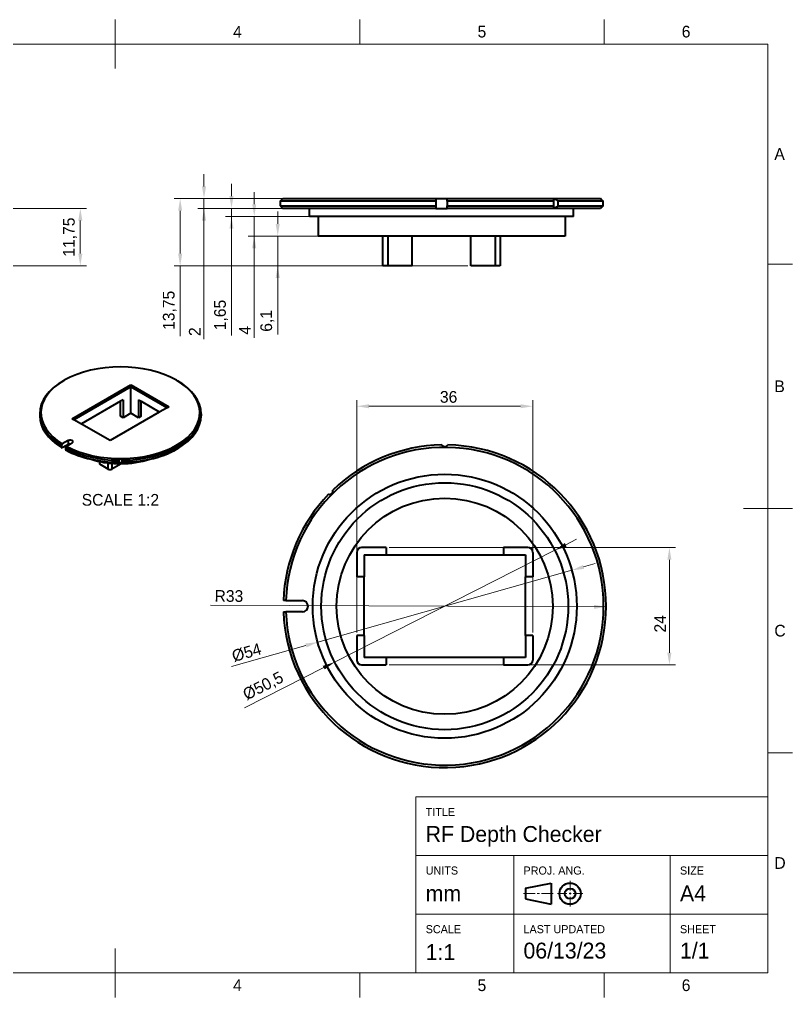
# Model space of a CAD drawing. Header units: millimetres. Extents: x 15 to 292, y 5 to 205.
# Drawn here: x 133.9 to 292, y 5 to 205 of the extents above; entities that cross this region are included whole.
import ezdxf

# ---------------------------------------------------------------- set-up
doc = ezdxf.new("R2010")
doc.units = ezdxf.units.MM
for name, color, linetype in [('Annotations', 7, 'Continuous'), ('Border', 7, 'Continuous'), ('Geometries', 7, 'Continuous')]:
    doc.layers.add(name, color=color, linetype=linetype)
doc.styles.add('Shapr0', font='txt', dxfattribs={"height": 2.3925})
doc.styles.add('Shapr1', font='txt', dxfattribs={"height": 2.3925})
doc.styles.add('Shapr2', font='txt', dxfattribs={"height": 2.3925})
doc.styles.add('Shapr3', font='txt', dxfattribs={"height": 2.3925})
doc.styles.add('Shapr5', font='txt', dxfattribs={"height": 4.785})
doc.styles.add('Shapr6', font='txt', dxfattribs={"height": 2.3925})
doc.dimstyles.new('ISO-25', dxfattribs={"dimtxt": 2.5, "dimasz": 2.5, "dimexe": 1.25, "dimexo": 0.625, "dimtad": 1, "dimtxsty": 'Standard', "dimcen": 2.5, "dimadec": 0, "dimazin": 0, "dimtfac": 1, "dimtmove": 0, "dimatfit": 3, "dimfxl": 1, "dimarcsym": 0})

# ---------------------------------------------------------------- blocks, each defined once
blk = doc.blocks.new('*D6')
at = {"layer": 'Annotations', "color": 0, "linetype": 'Continuous', "lineweight": 15}
for p, q in [((245.63, 97.58), (247.86, 98.71)), ((243.4, 96.45), (198.38, 73.58)), ((196.15, 72.45), (179.95, 64.22))]:
    blk.add_line(p, q, dxfattribs=at)
at = {"layer": 'Annotations', "color": 0}
for points in [[(245.45, 97.95), (245.82, 97.21), (243.4, 96.45)], [(196.34, 72.08), (195.96, 72.82), (198.38, 73.58)]]:
    blk.add_solid(points, dxfattribs=at)
at = {"layer": 'Defpoints', "color": 0}
for p in [(243.4, 96.45), (198.38, 73.58)]:
    blk.add_point(p, dxfattribs=at)
at = {"layer": 'Annotations', "color": 0, "lineweight": 15, "insert": (183.83, 68.57), "char_height": 2.3925, "attachment_point": 5, "rotation": 26.9238, "style": 'Shapr6'}
blk.add_mtext('\\A1;%%c50,5', dxfattribs=at)
blk = doc.blocks.new('*D7')
at = {"layer": 'Annotations', "color": 0, "linetype": 'Continuous', "lineweight": 15}
for p, q in [((246.87, 92.36), (194.91, 77.66)), ((249.28, 93.04), (251.68, 93.72)), ((192.51, 76.98), (177.27, 72.67))]:
    blk.add_line(p, q, dxfattribs=at)
at = {"layer": 'Annotations', "color": 0}
for points in [[(249.16, 93.44), (249.39, 92.64), (246.87, 92.36)], [(192.62, 76.58), (192.39, 77.38), (194.91, 77.66)]]:
    blk.add_solid(points, dxfattribs=at)
at = {"layer": 'Defpoints', "color": 0}
for p in [(246.87, 92.36), (194.91, 77.66)]:
    blk.add_point(p, dxfattribs=at)
at = {"layer": 'Annotations', "color": 0, "lineweight": 15, "insert": (180.38, 75.53), "char_height": 2.393, "attachment_point": 5, "rotation": 15.7939, "style": 'Shapr6'}
blk.add_mtext('\\A1;%%c54', dxfattribs=at)
blk = doc.blocks.new('*D8')
at = {"layer": 'Annotations', "color": 0, "linetype": 'Continuous', "lineweight": 15}
blk.add_line((253.89, 84.88), (172.97, 85.21), dxfattribs=at)
at = {"layer": 'Annotations', "color": 0}
blk.add_solid([(251.39, 84.47), (251.39, 85.3), (253.89, 84.88)], dxfattribs=at)
at = {"layer": 'Defpoints', "color": 0}
for p in [(220.89, 85.01), (253.89, 84.88)]:
    blk.add_point(p, dxfattribs=at)
at = {"layer": 'Annotations', "color": 0, "lineweight": 15, "insert": (176.76, 87.09), "char_height": 2.393, "attachment_point": 5, "rotation": 359.7638, "style": 'Shapr6'}
blk.add_mtext('\\A1;R33', dxfattribs=at)
blk = doc.blocks.new('*D9')
at = {"layer": 'Annotations', "color": 0, "linetype": 'Continuous', "lineweight": 15}
for p, q in [((209.52, 97.01), (268.09, 97.01)), ((266.84, 94.51), (266.84, 75.51)), ((209.52, 73.01), (268.09, 73.01))]:
    blk.add_line(p, q, dxfattribs=at)
at = {"layer": 'Annotations', "color": 0}
for points in [[(267.25, 94.51), (266.42, 94.51), (266.84, 97.01)], [(266.42, 75.51), (267.25, 75.51), (266.84, 73.01)]]:
    blk.add_solid(points, dxfattribs=at)
at = {"layer": 'Defpoints', "color": 0}
for p in [(208.89, 97.01), (208.89, 73.01), (266.84, 73.01)]:
    blk.add_point(p, dxfattribs=at)
at = {"layer": 'Annotations', "color": 0, "lineweight": 15, "insert": (264.94, 81.42), "char_height": 2.393, "attachment_point": 5, "rotation": 90, "style": 'Shapr6'}
blk.add_mtext('\\A1;24', dxfattribs=at)
blk = doc.blocks.new('*D10')
at = {"layer": 'Annotations', "color": 0, "linetype": 'Continuous', "lineweight": 15}
for p, q in [((202.89, 79.64), (202.89, 127.16)), ((238.89, 79.64), (238.89, 127.16)), ((236.39, 125.91), (205.39, 125.91))]:
    blk.add_line(p, q, dxfattribs=at)
at = {"layer": 'Annotations', "color": 0}
for points in [[(205.39, 126.33), (205.39, 125.5), (202.89, 125.91)], [(236.39, 125.5), (236.39, 126.33), (238.89, 125.91)]]:
    blk.add_solid(points, dxfattribs=at)
at = {"layer": 'Defpoints', "color": 0}
for p in [(202.89, 125.91), (202.89, 79.01), (238.89, 79.01)]:
    blk.add_point(p, dxfattribs=at)
at = {"layer": 'Annotations', "color": 0, "lineweight": 15, "insert": (221.69, 127.81), "char_height": 2.393, "attachment_point": 5, "style": 'Shapr6'}
blk.add_mtext('\\A1;36', dxfattribs=at)
blk = doc.blocks.new('*D11')
at = {"layer": 'Annotations', "color": 0, "linetype": 'Continuous', "lineweight": 15}
for p, q in [((119.86, 166.38), (147.62, 166.38)), ((146.37, 157.12), (146.37, 163.88)), ((104.36, 154.62), (147.62, 154.62))]:
    blk.add_line(p, q, dxfattribs=at)
at = {"layer": 'Annotations', "color": 0}
for points in [[(146.79, 163.88), (145.95, 163.88), (146.37, 166.38)], [(145.95, 157.12), (146.79, 157.12), (146.37, 154.62)]]:
    blk.add_solid(points, dxfattribs=at)
at = {"layer": 'Defpoints', "color": 0}
for p in [(119.24, 166.38), (146.37, 166.38), (103.74, 154.62)]:
    blk.add_point(p, dxfattribs=at)
at = {"layer": 'Annotations', "color": 0, "lineweight": 15, "insert": (144.25, 160.5), "char_height": 2.393, "attachment_point": 5, "rotation": 90, "style": 'Shapr2'}
blk.add_mtext('\\A1;11,75', dxfattribs=at)
blk = doc.blocks.new('*D12')
at = {"layer": 'Annotations', "color": 0, "linetype": 'Continuous', "lineweight": 15}
for p, q in [((186.74, 163.22), (186.74, 165.72)), ((207.63, 160.72), (185.49, 160.72)), ((186.74, 154.62), (186.74, 160.72)), ((207.63, 154.62), (185.49, 154.62)), ((186.74, 154.62), (186.74, 140.57)), ((186.74, 152.12), (186.74, 149.62))]:
    blk.add_line(p, q, dxfattribs=at)
at = {"layer": 'Annotations', "color": 0}
for points in [[(186.32, 163.22), (187.16, 163.22), (186.74, 160.72)], [(187.16, 152.12), (186.32, 152.12), (186.74, 154.62)]]:
    blk.add_solid(points, dxfattribs=at)
at = {"layer": 'Defpoints', "color": 0}
for p in [(186.74, 160.72), (208.25, 160.72), (208.25, 154.62)]:
    blk.add_point(p, dxfattribs=at)
at = {"layer": 'Annotations', "color": 0, "lineweight": 15, "insert": (184.61, 143.37), "char_height": 2.393, "attachment_point": 5, "rotation": 90, "style": 'Shapr3'}
blk.add_mtext('\\A1;6,1', dxfattribs=at)
blk = doc.blocks.new('*D13')
at = {"layer": 'Annotations', "color": 0, "linetype": 'Continuous', "lineweight": 15}
for p, q in [((181.94, 167.22), (181.94, 169.72)), ((194.38, 164.72), (180.69, 164.72)), ((181.94, 164.72), (181.94, 160.72)), ((194.38, 160.72), (180.69, 160.72)), ((181.94, 160.72), (181.94, 139.88)), ((181.94, 158.22), (181.94, 155.72))]:
    blk.add_line(p, q, dxfattribs=at)
at = {"layer": 'Annotations', "color": 0}
for points in [[(181.52, 167.22), (182.35, 167.22), (181.94, 164.72)], [(182.35, 158.22), (181.52, 158.22), (181.94, 160.72)]]:
    blk.add_solid(points, dxfattribs=at)
at = {"layer": 'Defpoints', "color": 0}
for p in [(195, 164.72), (181.94, 160.72), (195, 160.72)]:
    blk.add_point(p, dxfattribs=at)
at = {"layer": 'Annotations', "color": 0, "lineweight": 15, "insert": (180.04, 141.44), "char_height": 2.393, "attachment_point": 5, "rotation": 90, "style": 'Shapr3'}
blk.add_mtext('\\A1;4', dxfattribs=at)
blk = doc.blocks.new('*D14')
at = {"layer": 'Annotations', "color": 0, "linetype": 'Continuous', "lineweight": 15}
for p, q in [((177.29, 168.88), (177.29, 171.38)), ((192.63, 166.38), (176.04, 166.38)), ((177.29, 164.72), (177.29, 166.38)), ((192.63, 164.72), (176.04, 164.72)), ((177.29, 164.72), (177.29, 140.4)), ((177.29, 162.22), (177.29, 159.72))]:
    blk.add_line(p, q, dxfattribs=at)
at = {"layer": 'Annotations', "color": 0}
for points in [[(176.87, 168.88), (177.7, 168.88), (177.29, 166.38)], [(177.7, 162.22), (176.87, 162.22), (177.29, 164.72)]]:
    blk.add_solid(points, dxfattribs=at)
at = {"layer": 'Defpoints', "color": 0}
for p in [(177.29, 166.38), (193.25, 166.38), (193.25, 164.72)]:
    blk.add_point(p, dxfattribs=at)
at = {"layer": 'Annotations', "color": 0, "lineweight": 15, "insert": (175.16, 144.57), "char_height": 2.393, "attachment_point": 5, "rotation": 90, "style": 'Shapr3'}
blk.add_mtext('\\A1;1,65', dxfattribs=at)
blk = doc.blocks.new('*D15')
at = {"layer": 'Annotations', "color": 0, "linetype": 'Continuous', "lineweight": 15}
for p, q in [((171.66, 170.88), (171.66, 173.38)), ((187.13, 168.38), (170.41, 168.38)), ((171.66, 166.38), (171.66, 168.38)), ((187.13, 166.38), (170.41, 166.38)), ((171.66, 166.38), (171.66, 139.66)), ((171.66, 163.88), (171.66, 161.38))]:
    blk.add_line(p, q, dxfattribs=at)
at = {"layer": 'Annotations', "color": 0}
for points in [[(171.25, 170.88), (172.08, 170.88), (171.66, 168.38)], [(172.08, 163.88), (171.25, 163.88), (171.66, 166.38)]]:
    blk.add_solid(points, dxfattribs=at)
at = {"layer": 'Defpoints', "color": 0}
for p in [(171.66, 168.38), (187.75, 168.38), (187.75, 166.38)]:
    blk.add_point(p, dxfattribs=at)
at = {"layer": 'Annotations', "color": 0, "lineweight": 15, "insert": (169.77, 141.16), "char_height": 2.393, "attachment_point": 5, "rotation": 90, "style": 'Shapr3'}
blk.add_mtext('\\A1;2', dxfattribs=at)
blk = doc.blocks.new('*D16')
at = {"layer": 'Annotations', "color": 0, "linetype": 'Continuous', "lineweight": 15}
for p, q in [((220.78, 168.38), (165.54, 168.38)), ((166.79, 157.12), (166.79, 165.88)), ((225.63, 154.62), (165.54, 154.62)), ((166.79, 154.62), (166.79, 140.22))]:
    blk.add_line(p, q, dxfattribs=at)
at = {"layer": 'Annotations', "color": 0}
for points in [[(167.21, 165.88), (166.37, 165.88), (166.79, 168.38)], [(166.37, 157.12), (167.21, 157.12), (166.79, 154.62)]]:
    blk.add_solid(points, dxfattribs=at)
at = {"layer": 'Defpoints', "color": 0}
for p in [(166.79, 168.38), (221.4, 168.38), (226.25, 154.62)]:
    blk.add_point(p, dxfattribs=at)
at = {"layer": 'Annotations', "color": 0, "lineweight": 15, "insert": (164.67, 145.53), "char_height": 2.393, "attachment_point": 5, "rotation": 90, "style": 'Shapr3'}
blk.add_mtext('\\A1;13,75', dxfattribs=at)
blk = doc.blocks.new('*U17')
at = {"layer": 'Border', "linetype": 'Continuous', "lineweight": 15}
for p, q in [((287, 46), (215, 46)), ((215, 10), (215, 46)), ((287, 10), (287, 46)), ((287, 34), (215, 34)), ((235, 10), (235, 34)), ((267, 10), (267, 34)), ((246.53, 26.88), (246.53, 28.83)), ((237, 26.23), (239.38, 26.23)), ((239.82, 26.23), (240.25, 26.23)), ((243.07, 26.23), (240.68, 26.23)), ((245.88, 26.23), (243.93, 26.23)), ((246.32, 26.23), (246.75, 26.23)), ((246.53, 26.02), (246.53, 26.45)), ((247.18, 26.23), (249.13, 26.23)), ((246.53, 25.58), (246.53, 23.63)), ((287, 22), (215, 22)), ((287, 10), (215, 10))]:
    blk.add_line(p, q, dxfattribs=at)
at = {"layer": 'Border', "linetype": 'Continuous', "lineweight": 40}
for p, q in [((237.43, 27.32), (242.63, 28.4)), ((242.63, 28.4), (242.63, 24.07)), ((237.43, 27.32), (237.43, 25.15)), ((237.43, 25.15), (242.63, 24.07))]:
    blk.add_line(p, q, dxfattribs=at)
for radius in [2.17, 1.08]:
    blk.add_circle((246.53, 26.23), radius, dxfattribs=at)

msp = doc.modelspace()

# ---------------------------------------------------------------- linework, layer by layer
at = {"layer": 'Border', "linetype": 'Continuous', "lineweight": 15}
for p, q in [((153.5, 195), (153.5, 205)), ((203.5, 200), (203.5, 205)), ((253.5, 200), (253.5, 205)), ((287, 200), (20, 200)), ((287, 10), (287, 200)), ((287, 155), (292, 155)), ((282, 105), (292, 105)), ((287, 55), (292, 55)), ((153.5, 15), (153.5, 5)), ((20, 10), (287, 10)), ((203.5, 10), (203.5, 5)), ((253.5, 10), (253.5, 5))]:
    msp.add_line(p, q, dxfattribs=at)
at = {"layer": 'Geometries', "linetype": 'Continuous', "lineweight": 40}
for p, q in [((187.253, 167.875), (187.753, 168.375)), ((187.753, 168.375), (219.103, 168.375)), ((219.103, 168.375), (219.103, 167.875)), ((219.103, 168.375), (221.403, 168.375)), ((221.403, 167.875), (221.403, 168.375)), ((221.403, 168.375), (252.753, 168.375)), ((252.903, 168.225), (252.753, 168.375)), ((187.253, 167.875), (187.253, 166.875)), ((219.103, 167.875), (187.253, 167.875)), ((187.253, 166.875), (187.753, 166.375)), ((187.253, 166.875), (219.103, 166.875)), ((193.253, 166.375), (187.753, 166.375)), ((193.253, 164.725), (193.253, 166.375)), ((219.103, 166.375), (193.253, 166.375)), ((219.103, 167.875), (219.103, 166.875)), ((219.103, 166.875), (219.103, 166.375)), ((219.103, 166.375), (221.403, 166.375)), ((221.403, 167.875), (221.403, 166.875)), ((243.157, 167.875), (221.403, 167.875)), ((221.403, 166.375), (221.403, 166.875)), ((221.403, 166.875), (243.157, 166.875)), ((247.253, 166.375), (221.403, 166.375)), ((243.157, 167.875), (243.157, 166.875)), ((244.01, 167.875), (244.01, 166.875)), ((253.247, 167.875), (244.01, 167.875)), ((244.01, 166.875), (253.247, 166.875)), ((247.253, 164.725), (247.253, 166.375)), ((252.753, 166.375), (247.253, 166.375)), ((252.903, 166.525), (252.753, 166.375)), ((253.233, 167.889), (253.247, 167.875)), ((253.247, 167.875), (253.247, 166.875)), ((195.003, 164.725), (193.253, 164.725)), ((195.003, 164.725), (195.003, 160.725)), ((245.503, 164.725), (195.003, 164.725)), ((245.503, 164.725), (245.503, 160.725)), ((247.253, 164.725), (245.503, 164.725)), ((208.253, 160.725), (195.003, 160.725)), ((208.253, 154.625), (208.253, 160.725)), ((209.253, 160.725), (208.253, 160.725)), ((209.253, 160.725), (209.253, 154.625)), ((214.253, 160.725), (209.253, 160.725)), ((214.253, 154.625), (214.253, 160.725)), ((226.253, 160.725), (214.253, 160.725)), ((231.253, 160.725), (226.253, 160.725)), ((226.253, 154.625), (226.253, 160.725)), ((231.253, 154.625), (231.253, 160.725)), ((232.253, 160.725), (231.253, 160.725)), ((232.253, 160.725), (232.253, 154.625)), ((245.503, 160.725), (232.253, 160.725)), ((209.253, 154.625), (208.253, 154.625)), ((214.253, 154.625), (209.253, 154.625)), ((231.253, 154.625), (226.253, 154.625)), ((232.253, 154.625), (231.253, 154.625)), ((142.904, 131.122), (143.081, 131.224)), ((144.672, 123.365), (156.693, 130.305)), ((156.693, 130.305), (156.693, 129.897)), ((156.693, 130.305), (164.471, 125.814)), ((166.238, 131.122), (166.062, 131.224)), ((156.693, 129.897), (145.025, 123.161)), ((156.693, 124.487), (156.693, 129.897)), ((164.117, 125.61), (156.693, 129.897)), ((154.571, 126.937), (146.616, 122.344)), ((155.102, 127.243), (154.571, 126.937)), ((154.571, 123.875), (154.571, 126.937)), ((155.102, 127.243), (155.102, 123.569)), ((158.284, 127.243), (158.284, 123.569)), ((158.284, 127.243), (158.814, 126.937)), ((158.814, 126.937), (162.526, 124.794)), ((158.814, 123.875), (158.814, 126.937)), ((138.071, 124.385), (138.071, 123.977)), ((162.526, 124.692), (152.45, 118.874)), ((156.693, 124.487), (155.102, 123.569)), ((158.284, 123.569), (156.693, 124.487)), ((164.117, 125.61), (162.526, 124.692)), ((162.526, 124.794), (162.526, 124.692)), ((164.471, 125.814), (164.117, 125.61)), ((171.071, 124.385), (171.071, 123.977)), ((145.025, 123.161), (144.672, 123.365)), ((146.616, 122.242), (145.025, 123.161)), ((146.616, 122.344), (146.616, 122.242)), ((152.45, 118.874), (146.616, 122.242)), ((155.102, 123.569), (154.571, 123.875)), ((158.814, 123.875), (158.284, 123.569)), ((142.681, 118.194), (142.504, 117.888)), ((143.876, 118.884), (142.681, 118.194)), ((143.876, 118.068), (143.57, 117.891)), ((143.647, 117.813), (144.182, 118.122)), ((143.876, 118.884), (143.876, 118.068)), ((144.182, 118.122), (144.256, 118.165)), ((144.256, 118.165), (144.689, 118.415)), ((142.504, 117.888), (142.504, 117.48)), ((142.504, 117.48), (142.681, 117.378)), ((143.57, 117.891), (142.681, 117.378)), ((143.318, 117.419), (143.495, 117.725)), ((143.318, 117.419), (143.318, 117.01)), ((143.495, 116.908), (143.318, 117.01)), ((143.495, 117.725), (143.647, 117.813)), ((166.023, 117.527), (166.023, 117.119)), ((166.062, 117.139), (166.115, 117.17)), ((166.45, 117.774), (166.45, 117.365)), ((150.329, 114.077), (150.329, 114.601)), ((152.096, 113.057), (150.329, 114.077)), ((152.096, 113.057), (152.096, 114.319)), ((152.803, 114.249), (152.803, 113.057)), ((154.571, 114.077), (152.803, 113.057)), ((154.27, 114.861), (154.27, 114.452)), ((154.571, 114.077), (154.571, 114.177)), ((154.873, 114.861), (154.873, 114.452)), ((202.892, 96.013), (202.892, 91.013)), ((208.892, 97.013), (203.892, 97.013)), ((208.892, 97.013), (208.892, 95.513)), ((232.892, 97.013), (232.892, 95.513)), ((237.892, 97.013), (232.892, 97.013)), ((238.892, 96.013), (238.892, 91.013)), ((204.392, 95.513), (208.892, 95.513)), ((204.392, 95.513), (204.392, 91.013)), ((208.892, 95.513), (232.892, 95.513)), ((232.892, 95.513), (237.392, 95.513)), ((237.392, 95.513), (237.392, 91.013)), ((204.392, 91.013), (202.892, 91.013)), ((204.392, 79.013), (204.392, 91.013)), ((238.892, 91.013), (237.392, 91.013)), ((237.392, 79.013), (237.392, 91.013)), ((188.412, 86.163), (187.912, 86.163)), ((188.412, 86.163), (191.792, 86.163)), ((187.912, 83.863), (188.412, 83.863)), ((191.792, 83.863), (188.412, 83.863)), ((202.892, 79.013), (202.892, 74.013)), ((204.392, 79.013), (202.892, 79.013)), ((204.392, 79.013), (204.392, 74.513)), ((238.892, 79.013), (237.392, 79.013)), ((237.392, 79.013), (237.392, 74.513)), ((238.892, 79.013), (238.892, 74.013)), ((208.892, 74.513), (204.392, 74.513)), ((208.892, 74.513), (208.892, 73.013)), ((232.892, 74.513), (208.892, 74.513)), ((237.392, 74.513), (232.892, 74.513)), ((232.892, 74.513), (232.892, 73.013)), ((203.892, 73.013), (208.892, 73.013)), ((232.892, 73.013), (237.892, 73.013))]:
    msp.add_line(p, q, dxfattribs=at)
at = {"layer": 'Geometries', "linetype": 'Continuous', "lineweight": 40, "flags": 128}
for points in [[(244.01, 167.875), (243.993, 167.89), (243.975, 167.905), (243.958, 167.92), (243.94, 167.935), (243.922, 167.95), (243.904, 167.964), (243.885, 167.979), (243.867, 167.993), (243.848, 168.007), (243.829, 168.021), (243.809, 168.035), (243.788, 168.049), (243.768, 168.062), (243.747, 168.075), (243.726, 168.088), (243.708, 168.099), (243.691, 168.109), (243.673, 168.119), (243.655, 168.129), (243.637, 168.138), (243.619, 168.147), (243.6, 168.156), (243.582, 168.164), (243.564, 168.172), (243.545, 168.179), (243.53, 168.185), (243.515, 168.191), (243.5, 168.196), (243.486, 168.2), (243.471, 168.205), (243.456, 168.209), (243.441, 168.212), (243.427, 168.216), (243.412, 168.218), (243.398, 168.221), (243.385, 168.222), (243.371, 168.224), (243.358, 168.225), (243.346, 168.225), (243.333, 168.225), (243.321, 168.224), (243.308, 168.223), (243.297, 168.222), (243.285, 168.22), (243.274, 168.218), (243.265, 168.215), (243.255, 168.212), (243.247, 168.209), (243.238, 168.205), (243.23, 168.201), (243.222, 168.197), (243.214, 168.192), (243.207, 168.187), (243.2, 168.182), (243.194, 168.176), (243.187, 168.169), (243.181, 168.162), (243.175, 168.155), (243.169, 168.147), (243.164, 168.14), (243.16, 168.131), (243.155, 168.123), (243.152, 168.114), (243.148, 168.105), (243.145, 168.095), (243.142, 168.085), (243.14, 168.075), (243.138, 168.064), (243.137, 168.053), (243.136, 168.041), (243.135, 168.03), (243.135, 168.018), (243.135, 168.016)], [(243.135, 168.016), (243.135, 168.003), (243.136, 167.988), (243.137, 167.972), (243.139, 167.956), (243.142, 167.94), (243.145, 167.922), (243.149, 167.905), (243.153, 167.888), (243.157, 167.875)], [(252.903, 168.225), (252.903, 168.225), (252.903, 168.224), (252.904, 168.223), (252.906, 168.222), (252.908, 168.22), (252.91, 168.218), (252.912, 168.215), (252.915, 168.212), (252.918, 168.209), (252.922, 168.205), (252.926, 168.201), (252.93, 168.197), (252.935, 168.192), (252.94, 168.187), (252.945, 168.182), (252.951, 168.176), (252.957, 168.169), (252.964, 168.162), (252.971, 168.155), (252.979, 168.147), (252.987, 168.14), (252.995, 168.131), (253.003, 168.123), (253.011, 168.114), (253.021, 168.105), (253.03, 168.095), (253.04, 168.085), (253.05, 168.075), (253.061, 168.064), (253.072, 168.053), (253.083, 168.041), (253.095, 168.03), (253.106, 168.018), (253.121, 168.003), (253.136, 167.988), (253.151, 167.972), (253.167, 167.956), (253.183, 167.94), (253.2, 167.922), (253.217, 167.905), (253.233, 167.889)], [(243.157, 166.875), (243.153, 166.86), (243.149, 166.845), (243.146, 166.83), (243.143, 166.815), (243.14, 166.8), (243.138, 166.786), (243.137, 166.771), (243.135, 166.757), (243.135, 166.743), (243.135, 166.734)], [(243.135, 166.734), (243.135, 166.729), (243.135, 166.715), (243.136, 166.701), (243.138, 166.688), (243.14, 166.675), (243.143, 166.662), (243.146, 166.651), (243.15, 166.641), (243.154, 166.631), (243.158, 166.621), (243.163, 166.612), (243.169, 166.603), (243.175, 166.594), (243.182, 166.586), (243.189, 166.578), (243.197, 166.571), (243.204, 166.565), (243.212, 166.559), (243.22, 166.554), (243.228, 166.55), (243.237, 166.545), (243.246, 166.541), (243.256, 166.538), (243.266, 166.534), (243.277, 166.532), (243.288, 166.529), (243.299, 166.528), (243.31, 166.526), (243.322, 166.525), (243.334, 166.525), (243.347, 166.525), (243.36, 166.526), (243.373, 166.527), (243.387, 166.528), (243.401, 166.53), (243.416, 166.532), (243.429, 166.535), (243.442, 166.538), (243.455, 166.541), (243.469, 166.545), (243.483, 166.549), (243.497, 166.553), (243.511, 166.558), (243.525, 166.563), (243.54, 166.568), (243.554, 166.574), (243.57, 166.581), (243.586, 166.588), (243.602, 166.595), (243.618, 166.603), (243.634, 166.61), (243.65, 166.619), (243.666, 166.627), (243.682, 166.636), (243.698, 166.645), (243.715, 166.655), (243.731, 166.665), (243.748, 166.675), (243.766, 166.687), (243.784, 166.699), (243.802, 166.711), (243.82, 166.723), (243.838, 166.736), (243.859, 166.752), (243.881, 166.768), (243.902, 166.785), (243.924, 166.801), (243.946, 166.819), (243.967, 166.838), (243.989, 166.856), (244.01, 166.875)], [(253.247, 166.875), (253.232, 166.86), (253.217, 166.845), (253.202, 166.83), (253.188, 166.815), (253.173, 166.8), (253.159, 166.786), (253.145, 166.771), (253.131, 166.757), (253.117, 166.743), (253.104, 166.729), (253.09, 166.715), (253.076, 166.701), (253.063, 166.688), (253.049, 166.675), (253.037, 166.662), (253.026, 166.651), (253.016, 166.641), (253.007, 166.631), (252.997, 166.621), (252.988, 166.612), (252.979, 166.603), (252.971, 166.594), (252.962, 166.586), (252.955, 166.578), (252.947, 166.571), (252.942, 166.565), (252.936, 166.559), (252.931, 166.554), (252.927, 166.55), (252.923, 166.545), (252.919, 166.541), (252.915, 166.538), (252.912, 166.534), (252.909, 166.532), (252.907, 166.529), (252.905, 166.528), (252.904, 166.526), (252.903, 166.525), (252.903, 166.525), (252.903, 166.525)], [(166.45, 117.774), (166.441, 117.781), (166.432, 117.788), (166.424, 117.795), (166.415, 117.802), (166.406, 117.809), (166.397, 117.816), (166.387, 117.822), (166.378, 117.828), (166.369, 117.834), (166.359, 117.839), (166.349, 117.845), (166.339, 117.85), (166.329, 117.855), (166.318, 117.86), (166.308, 117.865), (166.299, 117.868), (166.29, 117.871), (166.281, 117.874), (166.272, 117.877), (166.263, 117.879), (166.254, 117.881), (166.245, 117.883), (166.236, 117.884), (166.227, 117.885), (166.218, 117.886), (166.21, 117.886), (166.203, 117.887), (166.195, 117.886), (166.188, 117.886), (166.18, 117.885), (166.173, 117.884), (166.166, 117.883), (166.158, 117.881), (166.151, 117.879), (166.144, 117.877), (166.137, 117.874), (166.131, 117.872), (166.124, 117.869), (166.118, 117.865), (166.111, 117.862), (166.105, 117.858), (166.099, 117.853), (166.093, 117.849), (166.087, 117.844), (166.082, 117.839), (166.077, 117.834), (166.073, 117.829), (166.068, 117.824), (166.064, 117.818), (166.06, 117.813), (166.056, 117.807), (166.052, 117.801), (166.048, 117.795), (166.045, 117.788), (166.042, 117.782), (166.038, 117.775), (166.035, 117.767), (166.032, 117.759), (166.029, 117.752), (166.027, 117.744), (166.025, 117.736), (166.023, 117.728), (166.021, 117.72), (166.019, 117.711), (166.017, 117.702), (166.016, 117.693), (166.015, 117.685), (166.014, 117.675), (166.013, 117.666), (166.013, 117.656), (166.012, 117.647), (166.012, 117.637), (166.012, 117.636)], [(166.012, 117.636), (166.012, 117.625), (166.013, 117.613), (166.013, 117.6), (166.014, 117.588), (166.016, 117.575), (166.017, 117.563), (166.019, 117.55), (166.022, 117.537), (166.023, 117.527)], [(166.012, 117.112), (166.012, 117.112), (166.012, 117.112), (166.013, 117.112), (166.014, 117.113), (166.015, 117.113), (166.017, 117.114), (166.018, 117.115), (166.02, 117.116), (166.022, 117.117), (166.024, 117.118), (166.027, 117.119), (166.029, 117.121), (166.032, 117.123), (166.036, 117.125), (166.04, 117.127), (166.044, 117.129), (166.047, 117.131), (166.051, 117.133), (166.055, 117.135), (166.059, 117.138), (166.063, 117.14), (166.068, 117.143), (166.073, 117.146), (166.078, 117.148), (166.083, 117.151)], [(166.023, 117.119), (166.021, 117.118), (166.019, 117.117), (166.018, 117.116), (166.016, 117.115), (166.015, 117.114), (166.014, 117.113), (166.013, 117.113), (166.013, 117.112), (166.012, 117.112), (166.012, 117.112)], [(166.083, 117.151), (166.083, 117.151), (166.089, 117.155), (166.094, 117.158), (166.1, 117.161), (166.106, 117.165), (166.112, 117.168), (166.115, 117.17)], [(166.115, 117.17), (166.118, 117.172), (166.125, 117.175), (166.132, 117.179), (166.138, 117.183), (166.145, 117.187), (166.153, 117.192), (166.159, 117.195), (166.166, 117.199), (166.173, 117.203), (166.179, 117.207), (166.186, 117.211), (166.193, 117.215), (166.2, 117.219), (166.207, 117.223), (166.215, 117.228), (166.222, 117.232), (166.23, 117.237), (166.238, 117.241), (166.246, 117.246), (166.254, 117.251), (166.262, 117.255), (166.27, 117.26), (166.278, 117.265), (166.286, 117.269), (166.294, 117.274), (166.302, 117.279), (166.311, 117.284), (166.319, 117.289), (166.328, 117.294), (166.337, 117.299), (166.346, 117.304), (166.355, 117.31), (166.364, 117.315), (166.375, 117.321), (166.385, 117.328), (166.396, 117.334), (166.407, 117.34), (166.418, 117.347), (166.428, 117.353), (166.439, 117.359), (166.45, 117.365)], [(154.873, 114.861), (154.868, 114.871), (154.863, 114.882), (154.858, 114.892), (154.853, 114.903), (154.848, 114.913), (154.842, 114.923), (154.836, 114.933), (154.83, 114.943), (154.823, 114.952), (154.817, 114.962), (154.809, 114.971), (154.802, 114.981), (154.794, 114.991), (154.786, 115), (154.777, 115.009), (154.77, 115.016), (154.762, 115.023), (154.755, 115.03), (154.747, 115.036), (154.739, 115.043), (154.73, 115.049), (154.722, 115.055), (154.713, 115.061), (154.704, 115.066), (154.694, 115.072), (154.686, 115.076), (154.679, 115.079), (154.67, 115.083), (154.662, 115.086), (154.654, 115.089), (154.645, 115.092), (154.637, 115.094), (154.628, 115.097), (154.619, 115.098), (154.61, 115.1), (154.602, 115.101), (154.593, 115.102), (154.584, 115.103), (154.575, 115.103), (154.566, 115.103), (154.557, 115.103), (154.548, 115.102), (154.539, 115.101), (154.53, 115.1), (154.521, 115.098), (154.513, 115.096), (154.505, 115.094), (154.497, 115.092), (154.49, 115.089), (154.482, 115.087), (154.474, 115.084), (154.466, 115.08), (154.459, 115.077), (154.451, 115.073), (154.444, 115.069), (154.436, 115.065), (154.428, 115.06), (154.42, 115.055), (154.413, 115.049), (154.405, 115.044), (154.398, 115.038), (154.391, 115.032), (154.384, 115.026), (154.377, 115.02), (154.37, 115.013), (154.363, 115.006), (154.356, 114.999), (154.35, 114.992), (154.343, 114.984), (154.337, 114.976), (154.331, 114.968), (154.325, 114.96), (154.317, 114.949), (154.31, 114.939), (154.304, 114.928), (154.297, 114.917), (154.291, 114.905), (154.285, 114.894), (154.279, 114.882), (154.274, 114.87), (154.27, 114.861)], [(154.27, 114.452), (154.274, 114.451), (154.279, 114.449), (154.284, 114.447), (154.289, 114.445), (154.295, 114.443), (154.301, 114.441), (154.307, 114.44), (154.313, 114.438), (154.319, 114.436), (154.326, 114.435), (154.333, 114.433), (154.341, 114.431), (154.349, 114.429), (154.357, 114.428), (154.365, 114.426), (154.373, 114.425), (154.38, 114.424), (154.388, 114.422), (154.396, 114.421), (154.404, 114.42), (154.412, 114.419), (154.421, 114.418), (154.43, 114.417), (154.439, 114.416), (154.448, 114.415), (154.456, 114.414), (154.464, 114.413), (154.472, 114.413), (154.48, 114.412), (154.488, 114.412), (154.497, 114.411), (154.506, 114.411), (154.514, 114.41), (154.523, 114.41), (154.532, 114.41), (154.541, 114.409), (154.55, 114.409), (154.558, 114.409), (154.567, 114.409), (154.576, 114.409), (154.585, 114.409), (154.594, 114.409), (154.603, 114.409), (154.612, 114.41), (154.621, 114.41), (154.629, 114.41), (154.637, 114.411), (154.645, 114.411), (154.653, 114.412), (154.661, 114.412), (154.668, 114.413), (154.676, 114.413), (154.684, 114.414), (154.691, 114.414), (154.699, 114.415), (154.707, 114.416), (154.715, 114.417), (154.722, 114.418), (154.73, 114.419), (154.737, 114.42), (154.745, 114.421), (154.752, 114.422), (154.759, 114.423), (154.766, 114.424), (154.773, 114.425), (154.779, 114.427), (154.786, 114.428), (154.793, 114.429), (154.8, 114.431), (154.807, 114.432), (154.813, 114.434), (154.82, 114.435), (154.827, 114.437), (154.835, 114.439), (154.841, 114.441), (154.848, 114.443), (154.855, 114.446), (154.861, 114.448), (154.867, 114.45), (154.873, 114.452)]]:
    msp.add_lwpolyline(points, dxfattribs=at)
at = {"layer": 'Geometries', "linetype": 'Continuous', "lineweight": 40}
for radius in [27, 25.25, 22.1]:
    msp.add_circle((220.892, 85.013), radius, dxfattribs=at)
for centre, radius, start, end in [((220.892, 85.013), 33, 181.99708, 88.95299), ((220.892, 85.013), 33, 91.04701, 133.95299), ((220.892, 118.363), 0.7, 210.52244, 329.47756), ((220.892, 85.013), 32.5, 182.02781, 177.97219), ((197.31, 108.595), 0.7, 255.52244, 14.47756), ((220.892, 85.013), 33, 136.04701, 178.00292), ((203.892, 96.013), 1, 90, 180), ((237.892, 96.013), 1, 0, 90), ((191.792, 85.013), 1.15, 270, 90), ((203.892, 74.013), 1, 180, 270), ((237.892, 74.013), 1, 270, 0)]:
    msp.add_arc(centre, radius, start, end, dxfattribs=at)
for centre, major_axis, start_param, end_param in [((154.571, 124.59), (-16.25, 0), 3.9269908, 5.4977871), ((154.571, 124.59), (-16.25, 0), 5.4977871, 7.0331915), ((154.571, 124.385), (16.5, 0), 2.3561945, 3.1415927), ((154.571, 124.59), (-16.25, 0), 0.8207902, 3.9269908), ((154.571, 124.385), (16.5, 0), 0, 0.7853982), ((154.571, 124.385), (16.5, 0), 3.1415927, 3.8921353), ((154.571, 124.385), (16.5, 0), 5.516061, 6.2831853), ((154.571, 123.977), (-16.5, 0), 0, 0.7505426), ((154.571, 123.977), (-16.5, 0), 2.3744683, 3.1415927), ((144.283, 118.65), (0.575, 0), 5.4977871, 8.6393798), ((144.283, 117.833), (0.575, 0), 1.8278783, 2.3561945), ((144.283, 117.833), (0.575, 0), 1.6171766, 1.8278783), ((154.571, 123.099), (13.5, 0), 3.8289373, 3.8342654), ((154.571, 124.385), (16.5, 0), 3.9618464, 4.6941151), ((154.571, 123.977), (-16.5, 0), 0.8202537, 1.5525225), ((154.571, 123.773), (16.25, 0), 3.9623828, 4.333491), ((154.571, 121.466), (12.625, 0), 3.6543175, 3.6666336), ((154.571, 124.385), (16.5, 0), 4.7306628, 5.4795133), ((154.571, 123.977), (-16.5, 0), 1.5890702, 2.3379206), ((154.571, 123.773), (16.25, 0), 5.0912869, 5.4977871), ((154.571, 123.773), (16.25, 0), 4.333491, 5.0912869), ((154.571, 121.466), (12.625, 0), 4.2161691, 4.3696683), ((154.571, 121.466), (12.625, 0), 4.3696683, 4.5150817), ((154.571, 121.466), (12.625, 0), 4.5150817, 4.5719062), ((154.571, 121.466), (12.625, 0), 4.5719062, 4.712389), ((154.571, 121.466), (12.625, 0), 4.712389, 5.2086089), ((152.45, 113.261), (0.5, 0), 3.9269908, 5.4977871)]:
    msp.add_ellipse(centre, major_axis=major_axis, ratio=0.5773503, start_param=start_param, end_param=end_param, dxfattribs=at)

# ---------------------------------------------------------------- block references
msp.add_blockref('*U17', (0, 0))

# ---------------------------------------------------------------- texts
at = {"layer": 'Annotations', "linetype": 'Continuous', "lineweight": 40, "insert": (154.571, 107.972), "char_height": 2.3925, "width": 1000, "attachment_point": 2, "style": 'Shapr5'}
msp.add_mtext('SCALE 1:2', dxfattribs=at)
at = {"layer": 'Border', "linetype": 'Continuous', "lineweight": 15, "char_height": 2.393, "width": 2.3925, "style": 'Shapr0'}
for s, insert, attachment_point in [('4', (178.5, 201.304), 8), ('5', (228.5, 201.304), 8), ('6', (270.25, 201.304), 8), ('A', (288.304, 177.5), 4), ('B', (288.304, 130), 4), ('C', (288.304, 80), 4), ('D', (288.304, 32.5), 4), ('4', (178.5, 8.696), 2), ('5', (228.5, 8.696), 2), ('6', (270.25, 8.696), 2)]:
    msp.add_mtext(s, dxfattribs=dict(at, insert=insert, attachment_point=attachment_point))
at = {"layer": 'Border', "linetype": 'Continuous', "lineweight": 15, "attachment_point": 1, "style": 'Shapr1'}
for s, insert, char_height in [('TITLE', (217, 43.75), 1.65), ('RF Depth Checker', (217, 40.052), 3.25), ('UNITS', (217, 31.783), 1.65), ('PROJ. ANG.', (237, 31.783), 1.65), ('SIZE', (269, 31.783), 1.65), ('mm', (217, 27.9), 3.25), ('A4', (269, 27.9), 3.25), ('SCALE', (217, 19.783), 1.65), ('LAST UPDATED', (237, 19.783), 1.65), ('SHEET', (269, 19.783), 1.65), ('06/13/23', (237, 16.204), 3.25), ('1/1', (269, 16.204), 3.25), ('1:1', (217, 15.9), 3.25)]:
    msp.add_mtext(s, dxfattribs=dict(at, insert=insert, char_height=char_height))

# ---------------------------------------------------------------- dimensions: what is measured, and where the dimension line sits
at = {"layer": 'Annotations', "linetype": 'Continuous', "lineweight": 15}
for base, p1, p2, angle, override, picture, middle in [((171.663, 168.375), (187.753, 166.375), (187.753, 168.375), 270, {"dimscale": 1, "dimgap": 0.7, "dimdec": 2, "dimlfac": 1, "dimrnd": 0.01, "dimzin": 8, "dimdsep": 44, "dimtxsty": 'Shapr3', "dimse1": 0, "dimse2": 0, "dimadec": 2, "dimtol": 0, "dimlim": 0, "dimtp": 0, "dimtm": 0, "dimtfac": 0.6, "dimtdec": 8, "dimfrac": 2, "dimtolj": 1, "dimlwd": 15, "dimlwe": 15}, '*D15', (171.663, 141.157)), ((177.288, 166.375), (193.253, 164.725), (193.253, 166.375), 90, {"dimscale": 1, "dimgap": 0.7, "dimdec": 2, "dimlfac": 1, "dimrnd": 0.01, "dimzin": 8, "dimdsep": 44, "dimtxsty": 'Shapr3', "dimse1": 0, "dimse2": 0, "dimadec": 2, "dimtol": 0, "dimlim": 0, "dimtp": 0, "dimtm": 0, "dimtfac": 0.6, "dimtdec": 8, "dimfrac": 2, "dimtolj": 1, "dimlwd": 15, "dimlwe": 15}, '*D14', (177.288, 144.573)), ((166.79, 168.375), (226.253, 154.625), (221.403, 168.375), 270, {"dimscale": 1, "dimgap": 0.7, "dimdec": 2, "dimlfac": 1, "dimrnd": 0.01, "dimzin": 8, "dimdsep": 44, "dimtxsty": 'Shapr3', "dimse1": 0, "dimse2": 0, "dimadec": 2, "dimtol": 0, "dimlim": 0, "dimtp": 0, "dimtm": 0, "dimtfac": 0.6, "dimtdec": 8, "dimfrac": 2, "dimtolj": 1, "dimlwd": 15, "dimlwe": 15}, '*D16', (166.79, 145.53)), ((181.937, 160.725), (195.003, 164.725), (195.003, 160.725), 90, {"dimscale": 1, "dimgap": 0.7, "dimdec": 2, "dimlfac": 1, "dimrnd": 0.01, "dimzin": 8, "dimdsep": 44, "dimtxsty": 'Shapr3', "dimse1": 0, "dimse2": 0, "dimadec": 2, "dimtol": 0, "dimlim": 0, "dimtp": 0, "dimtm": 0, "dimtfac": 0.6, "dimtdec": 8, "dimfrac": 2, "dimtolj": 1, "dimlwd": 15, "dimlwe": 15}, '*D13', (181.937, 141.438)), ((146.369, 166.375), (103.74, 154.625), (119.24, 166.375), 270, {"dimscale": 1, "dimgap": 0.7, "dimdec": 2, "dimlfac": 1, "dimrnd": 0.01, "dimzin": 8, "dimdsep": 44, "dimtxsty": 'Shapr2', "dimse1": 0, "dimse2": 0, "dimadec": 2, "dimtol": 0, "dimlim": 0, "dimtp": 0, "dimtm": 0, "dimtfac": 0.6, "dimtdec": 8, "dimfrac": 2, "dimtolj": 1, "dimlwd": 15, "dimlwe": 15}, '*D11', (146.369, 160.5)), ((186.739, 160.725), (208.253, 154.625), (208.253, 160.725), 90, {"dimscale": 1, "dimgap": 0.7, "dimdec": 2, "dimlfac": 1, "dimrnd": 0.01, "dimzin": 8, "dimdsep": 44, "dimtxsty": 'Shapr3', "dimse1": 0, "dimse2": 0, "dimadec": 2, "dimtol": 0, "dimlim": 0, "dimtp": 0, "dimtm": 0, "dimtfac": 0.6, "dimtdec": 8, "dimfrac": 2, "dimtolj": 1, "dimlwd": 15, "dimlwe": 15}, '*D12', (186.739, 143.373)), ((266.836, 73.013), (208.892, 97.013), (208.892, 73.013), 270, {"dimscale": 1, "dimgap": 0.7, "dimdec": 2, "dimlfac": 1, "dimrnd": 0.01, "dimzin": 8, "dimdsep": 44, "dimtxsty": 'Shapr6', "dimse1": 0, "dimse2": 0, "dimadec": 2, "dimtol": 0, "dimlim": 0, "dimtp": 0, "dimtm": 0, "dimtfac": 0.6, "dimtdec": 8, "dimfrac": 2, "dimtolj": 1, "dimlwd": 15, "dimlwe": 15}, '*D9', (266.836, 81.416))]:
    dim = msp.add_linear_dim(base=base, p1=p1, p2=p2, angle=angle, dimstyle='ISO-25', override=override, dxfattribs=at)
    dim.commit()
    dim.dimension.update_dxf_attribs({"geometry": picture, "text_midpoint": middle, "dimtype": 160})
dim = msp.add_linear_dim(base=(202.892, 125.914), p1=(238.892, 79.013), p2=(202.892, 79.013), dimstyle='ISO-25', override={"dimscale": 1, "dimgap": 0.7, "dimdec": 2, "dimlfac": 1, "dimrnd": 0.01, "dimzin": 8, "dimdsep": 44, "dimtxsty": 'Shapr6', "dimse1": 0, "dimse2": 0, "dimadec": 2, "dimtol": 0, "dimlim": 0, "dimtp": 0, "dimtm": 0, "dimtfac": 0.6, "dimtdec": 8, "dimfrac": 2, "dimtolj": 1, "dimlwd": 15, "dimlwe": 15}, dxfattribs=at)
dim.commit()
dim.dimension.update_dxf_attribs({"geometry": '*D10', "text_midpoint": (221.688, 125.914), "dimtype": 160})
for p1, p2, picture, middle in [((243.405, 96.446), (198.379, 73.58), '*D6', (184.788, 66.678)), ((246.872, 92.362), (194.911, 77.664), '*D7', (180.899, 73.701))]:
    dim = msp.add_diameter_dim_2p(p1=p1, p2=p2, dimstyle='ISO-25', override={"dimscale": 1, "dimgap": 0.7, "dimdec": 2, "dimlfac": 1, "dimrnd": 0.01, "dimzin": 8, "dimdsep": 44, "dimtxsty": 'Shapr6', "dimcen": 2.5, "dimadec": 2, "dimtol": 0, "dimlim": 0, "dimtp": 0, "dimtm": 0, "dimtfac": 0.6, "dimtdec": 8, "dimtofl": 1, "dimfrac": 2, "dimtolj": 1, "dimlwd": 15, "dimlwe": 15}, dxfattribs=at)
    dim.commit()
    dim.dimension.update_dxf_attribs({"geometry": picture, "text_midpoint": middle, "dimtype": 163})
dim = msp.add_radius_dim(center=(220.892, 85.013), mpoint=(253.891, 84.877), dimstyle='ISO-25', override={"dimscale": 1, "dimgap": 0.7, "dimdec": 2, "dimlfac": 1, "dimrnd": 0.01, "dimzin": 8, "dimdsep": 44, "dimtxsty": 'Shapr6', "dimcen": 0, "dimadec": 2, "dimtol": 0, "dimlim": 0, "dimtp": 0, "dimtm": 0, "dimtfac": 0.6, "dimtdec": 8, "dimtofl": 0, "dimfrac": 2, "dimtolj": 1, "dimlwd": 15, "dimlwe": 15}, dxfattribs=at)
dim.commit()
dim.dimension.update_dxf_attribs({"geometry": '*D8', "text_midpoint": (176.748, 85.195), "dimtype": 164})

doc.saveas('drawing.dxf')
